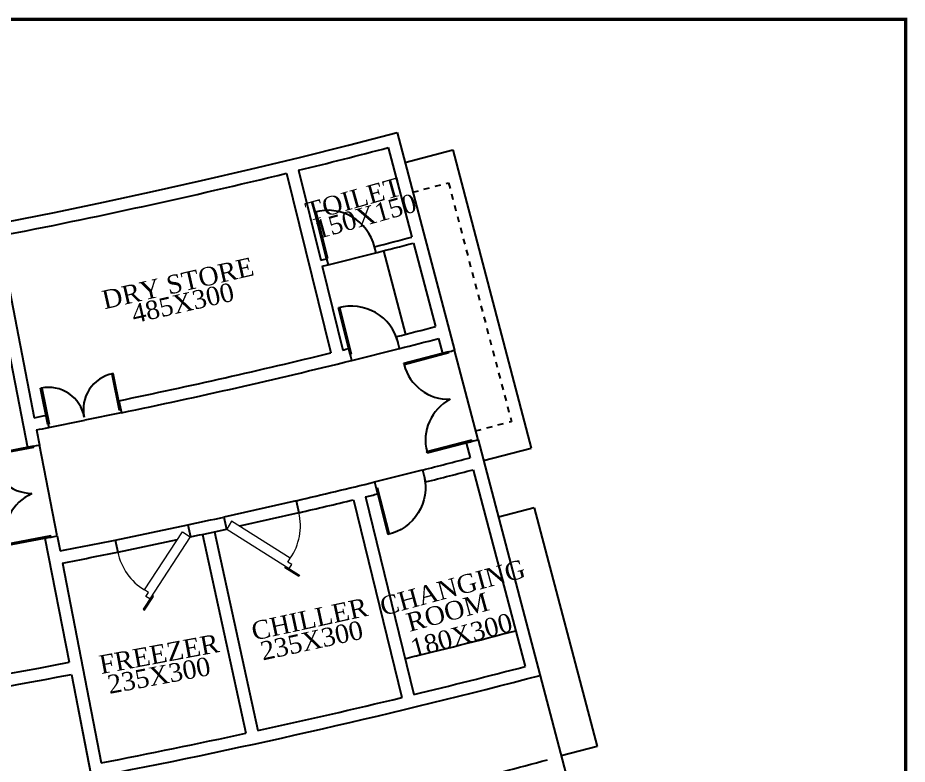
# Model space of a CAD drawing. Header units: metres. Extents: x 159409 to 239023, y 50504 to 95165.
# Drawn here: x 177728 to 179169, y 88646 to 89857 of the extents above; entities that cross this region are included whole.
import ezdxf

# ---------------------------------------------------------------- set-up
doc = ezdxf.new("R2010")
doc.units = ezdxf.units.M
doc.header["$MEASUREMENT"] = 0
doc.linetypes.add('HIDDEN', pattern=[0.125, 0.0625, -0.0625])
doc.layers.add('FIXT', color=6, linetype='Continuous')
doc.layers.add('TEXT', color=3, linetype='Continuous')
doc.layers.add('HP-A-Door', color=1, linetype='Continuous', lineweight=5)
doc.styles.add('DIM', font='times.ttf', dxfattribs={"height": 0.3})

# ---------------------------------------------------------------- blocks, each defined once
blk = doc.blocks.new('d2')
at = {"color": 8, "ltscale": 8}
for p, q in [((-332.772, -186.458, 9945.752), (-332.753, -186.454, 9945.752)), ((-332.628, -187.194, 9945.752), (-332.772, -186.458, 9945.752)), ((-332.609, -187.19, 9945.752), (-332.753, -186.454, 9945.752)), ((-332.753, -186.454, 9945.752), (-332.753, -186.454, 9945.732)), ((-332.753, -186.454, 9945.732), (-332.753, -186.454, 9945.732)), ((-334.226, -186.743, 9945.752), (-334.206, -186.739, 9945.752)), ((-334.082, -187.479, 9945.752), (-334.226, -186.743, 9945.752)), ((-334.062, -187.475, 9945.752), (-334.206, -186.739, 9945.752)), ((-332.628, -187.194, 9945.752), (-332.609, -187.19, 9945.752)), ((-334.063, -187.577, 9945.752), (-332.589, -187.288, 9945.752)), ((-334.082, -187.479, 9945.752), (-334.062, -187.475, 9945.752))]:
    blk.add_line(p, q, dxfattribs=at)
for centre, start, end in [((-332.628, -187.194, 9945.752), 101.092, 178.0402), ((-334.062, -187.475, 9945.752), 24.1438, 101.092)]:
    blk.add_arc(centre, 0.75, start, end, dxfattribs=at)
blk = doc.blocks.new('TRTH')
at = {"color": 42, "ltscale": 8}
for p, q in [((-589.839, -68.759), (-589.839, -67.98)), ((-589.819, -68.759), (-589.819, -67.979)), ((-589.839, -68.759), (-589.819, -68.759)), ((-589.839, -68.859), (-589.039, -68.859))]:
    blk.add_line(p, q, dxfattribs=at)
blk.add_arc((-589.819, -68.759), 0.78, 0, 91.4693, dxfattribs=at)
blk = doc.blocks.new('RYTRTRTRTRT')
at = {"color": 8}
for p, q in [((42.518, 61.153), (42.518, 61.753)), ((42.518, 61.753), (42.538, 61.753)), ((42.538, 61.753), (42.538, 61.153)), ((43.718, 61.753), (43.698, 61.753)), ((43.698, 61.753), (43.698, 61.153)), ((43.718, 61.153), (43.718, 61.753)), ((42.518, 61.153), (42.538, 61.153)), ((43.718, 61.153), (43.698, 61.153)), ((42.518, 61.103), (43.118, 61.103)), ((43.718, 61.103), (43.118, 61.103))]:
    blk.add_line(p, q, dxfattribs=at)
for centre, start, end in [((42.528, 61.163), 359.0371, 90), ((43.708, 61.163), 90, 180.9629)]:
    blk.add_arc(centre, 0.59, start, end, dxfattribs=at)

msp = doc.modelspace()

# ---------------------------------------------------------------- linework, layer by layer
at = {"color": 0, "ltscale": 8}
for p, q in [((178342.448, 89670.519, 0.421), (178435.408, 89317.555, 0.421)), ((178328.196, 89646.104, 0.421), (178366.399, 89501.05, 0.421)), ((178368.946, 89491.38, 0.421), (178404.601, 89355.996, 0.421)), ((178320.594, 89478.645, 0.421), (178356.25, 89343.262, 0.421)), ((178409.695, 89336.655, 0.421), (178416.062, 89312.48, 0.421)), ((178454.265, 89167.426, 0.421), (178460.632, 89143.25, 0.421)), ((178473.61, 89172.501, 0.421), (179025, 87078.893, 0.421)), ((178465.726, 89123.91, 0.421), (178549.771, 88804.791, 0.421))]:
    msp.add_line(p, q, dxfattribs=at)
at = {"color": 0, "ltscale": 10}
for p, q in [((178355.187, 89622.135), (178432.549, 89642.509, 0.421)), ((178432.549, 89642.509, 0.421), (178559.89, 89158.997, 0.421)), ((178163.379, 89604.521, 0.421), (178234.896, 89313.17, 0.434)), ((178182.807, 89609.27, 0.421), (178218.566, 89463.594, 0.427)), ((177677.552, 89498.868), (177743.223, 89160.175)), ((177697.19, 89502.655), (177754.295, 89208.141)), ((178308.261, 89475.721, 0.428), (178305.792, 89485.411)), ((178220.949, 89453.882, 0.428), (178254.324, 89317.919, 0.434)), ((178228.276, 89465.983, 0.427), (178230.66, 89456.271, 0.428)), ((178346.405, 89320.328, 0.434), (178341.47, 89339.709)), ((178268.804, 89300.879, 0.434), (178264.016, 89320.303)), ((177891.555, 89235.714), (177895.625, 89216.133)), ((177773.926, 89211.967), (177777.77, 89192.34)), ((177758.102, 89188.506), (177762.861, 89163.963)), ((178482.528, 89138.623), (178559.89, 89158.997, 0.421)), ((178383.583, 89123.48, 0.009), (178388.509, 89104.036)), ((178305.972, 89104.066, 0.443), (178310.738, 89084.642)), ((178291.273, 89079.885, 0.444), (178369.309, 88759.244, 0.457)), ((178178.875, 89073.705), (178183.402, 89054.224)), ((178271.815, 89075.261, 0.443), (178349.872, 88754.532, 0.457)), ((178564.735, 89062.071, 0.421), (178506.714, 89046.79, 0.421)), ((178564.735, 89062.071, 0.421), (178666.609, 88675.261, 0.421)), ((178061.834, 89047.201), (178066.086, 89027.658)), ((178003.205, 89034.446), (178007.457, 89014.903)), ((178046.551, 89023.37), (178116.705, 88700.913)), ((177771.776, 89012.917), (177810.798, 88811.665)), ((177791.414, 89016.706), (177796.172, 88992.163)), ((177885.732, 89009.928), (177889.708, 88990.327)), ((178027.008, 89019.118), (178097.163, 88696.661)), ((177799.979, 88972.529), (177862.795, 88648.562)), ((177814.605, 88792.031), (177846.016, 88630.03)), ((177814.605, 88792.031), (177850.772, 88605.505)), ((178666.609, 88675.261, 0.421), (178608.587, 88659.98, 0.421))]:
    msp.add_line(p, q, dxfattribs=at)
at = {"color": 0, "linetype": 'HIDDEN', "ltscale": 150}
for p, q in [((178367.791, 89573.784), (178425.813, 89589.065, 0.316)), ((178425.813, 89589.065, 0.316), (178527.686, 89202.255, 0.316)), ((178469.665, 89186.974), (178527.686, 89202.255, 0.316))]:
    msp.add_line(p, q, dxfattribs=at)
at = {"color": 6, "const_width": 5.123}
msp.add_lwpolyline([(179166.557, 89854.015), (179166.557, 85112.189), (172422.808, 85112.189), (172422.808, 89854.015)], close=True, dxfattribs=at)
at = {"color": 0, "ltscale": 10}
for centre, radius, start, end in [((175773.022, 99426.332), 10088.5, 255.2456003, 284.7551355), ((175773.022, 99426.332), 10108.5, 283.7916503, 284.6417732), ((175773.022, 99426.332), 10108.5, 280.9732954, 283.6782886), ((175773.022, 99426.332), 10258.5, 284.2938352, 284.6434263), ((175773.022, 99426.332), 10268.5, 284.2938352, 284.6435347), ((175773.022, 99426.332), 10258.5, 283.7916503, 283.8475023), ((175773.022, 99426.332), 10268.5, 283.7916503, 283.8474479), ((175773.022, 99426.332), 10408.5, 284.2861302, 284.6450317), ((175773.022, 99426.332), 10428.5, 284.2861302, 284.6452422), ((175773.022, 99426.332), 10408.5, 281.7439696, 283.681556), ((175773.022, 99426.332), 10408.5, 283.7916503, 283.8466974), ((175773.022, 99426.332), 10453.5, 284.6455043, 284.7551246), ((175773.022, 99426.332), 10428.5, 281.7439696, 283.8465918), ((175773.022, 99426.332), 10408.5, 280.9732954, 281.0833897), ((175773.022, 99426.332), 10428.5, 280.9732954, 281.0833897), ((175773.022, 99426.332), 10603.5, 284.6470508, 284.7551204), ((175773.022, 99426.332), 10453.5, 280.8634123, 280.9732954), ((175773.022, 99426.332), 10628.5, 284.2184922, 284.6473043), ((175773.022, 99426.332), 10648.5, 284.2184922, 284.6475062), ((175773.022, 99426.332), 10628.5, 283.0827848, 283.7872178), ((175773.022, 99426.332), 10648.5, 283.6794005, 283.7872178), ((175773.022, 99426.332), 10648.5, 283.0827848, 283.5717876), ((175773.022, 99426.332), 10628.5, 282.1124194, 282.435866), ((175773.022, 99426.332), 10648.5, 282.1127232, 282.4355622), ((175773.022, 99426.332), 10603.5, 280.8652258, 280.9732954), ((175773.022, 99426.332), 10628.5, 280.9732954, 281.4655006), ((175773.022, 99426.332), 10648.5, 280.9732954, 281.4655006), ((175773.022, 99426.332), 10918.5, 283.6793682, 284.6508268), ((175773.022, 99426.332), 10808.5, 276.6527427, 280.8672755), ((175773.022, 99426.332), 10978.5, 283.6793682, 284.6508268), ((175773.022, 99426.332), 10828.5, 273.5136756, 280.8674713), ((175773.022, 99426.332), 10998.5, 280.9732954, 284.7551098), ((175773.022, 99426.332), 10978.5, 282.3263318, 283.57499), ((175773.022, 99426.332), 10978.5, 280.9732954, 282.2219536), ((175700.598, 99422.206, -0.421), 11148.5, 284.6131327, 285.0017734)]:
    msp.add_arc(centre, radius, start, end, dxfattribs=at)
at = {"layer": 'FIXT'}
for p, q in [((178178.871, 89073.704), (178061.834, 89047.201)), ((178183.288, 89054.198), (178086.94, 89032.38)), ((177885.737, 89009.929), (178003.205, 89034.446)), ((177889.823, 88990.351), (177986.526, 89010.534))]:
    msp.add_line(p, q, dxfattribs=at)
at = {"layer": 'HP-A-Door'}
for points in [[(178165.406, 88974.022), (178169.407, 88980.366), (178074.253, 89040.382), (178066.251, 89027.695), (178167.749, 88963.678), (178171.75, 88970.021), (178165.406, 88974.022)], [(177939.398, 88924.851), (177933.123, 88928.959), (177994.742, 89023.083), (178007.292, 89014.868), (177941.565, 88914.469), (177935.29, 88918.576), (177939.398, 88924.851)]]:
    msp.add_lwpolyline(points, dxfattribs=at)
for points in [[(178162.083, 88967.251), (178184.458, 88953.139), (178182.954, 88950.754), (178160.58, 88964.867)], [(177945.233, 88920.073), (177930.744, 88897.94), (177933.103, 88896.396), (177947.592, 88918.529)]]:
    msp.add_lwpolyline(points, close=True, dxfattribs=at)
for centre, start, end in [((178091.678, 89033.2), 325.795363, 12.909816), ((177981.876, 89009.311), 191.638469, 238.752923)]:
    msp.add_arc(centre, 93.985, start, end, dxfattribs=at)

# ---------------------------------------------------------------- block references
at = {"color": 4}
for name, p, xscale, yscale, zscale, rotation in [('TRTH', (233768.491, 110481.289, 0), 100, 100, 100, 14.07649857803434), ('TRTH', (233806.783, 110325.938, 0.434), 100, 100, 100, 14.07649857803434), ('RYTRTRTRTRT', (174819.013, 82361.392), 99.99999999991388, 99.99999999991388, 99.99999999991388, 11.41367965850023), ('TRTH', (237195.943, 96752.071, 0.009), -100, 100, 100, 194.0582776176516)]:
    msp.add_blockref(name, p, dxfattribs=dict(at, xscale=xscale, yscale=yscale, zscale=zscale, rotation=rotation))
at = {"color": 8, "xscale": 100, "yscale": 100, "zscale": 100}
for p, rotation in [((157620.098, 121312.136, -994574.75), 93.66276511308148), ((159102.969, 122461.692, -994575.171), 89.88126283923472)]:
    msp.add_blockref('d2', p, dxfattribs=dict(at, rotation=rotation))

# ---------------------------------------------------------------- texts
at = {"layer": 'TEXT', "lineweight": -2, "ltscale": 2, "char_height": 30, "width": 355.21968, "attachment_point": 7, "style": 'DIM'}
for s, insert, rotation in [('{\\C3;TOILET}', (178199.277, 89526.059), 15.690239), ('{\\C3;150X150}', (178214.241, 89497.335), 15.690239), ('{\\C3;DRY STORE}', (177868.362, 89383.487), 12.831225), ('{\\C3;485X300}', (177916.226, 89360.594), 12.831225), ('{\\C3;CHANGING}', (178319.788, 88886.411), 15.216867), ('{\\C3;ROOM}', (178362.601, 88860.437), 15.216867), ('{\\C3;CHILLER}', (178110.379, 88846.348), 12.290309), ('{\\C3;180X300}', (178369.268, 88818.645), 15.216867), ('{\\C3;235X300}', (178124.841, 88814.133), 12.290309), ('{\\C3;FREEZER}', (177862.837, 88792.583), 10.568843), ('{\\C3;235X300}', (177876.325, 88759.948), 10.568843)]:
    msp.add_mtext(s, dxfattribs=dict(at, insert=insert, rotation=rotation))

doc.saveas('drawing.dxf')
